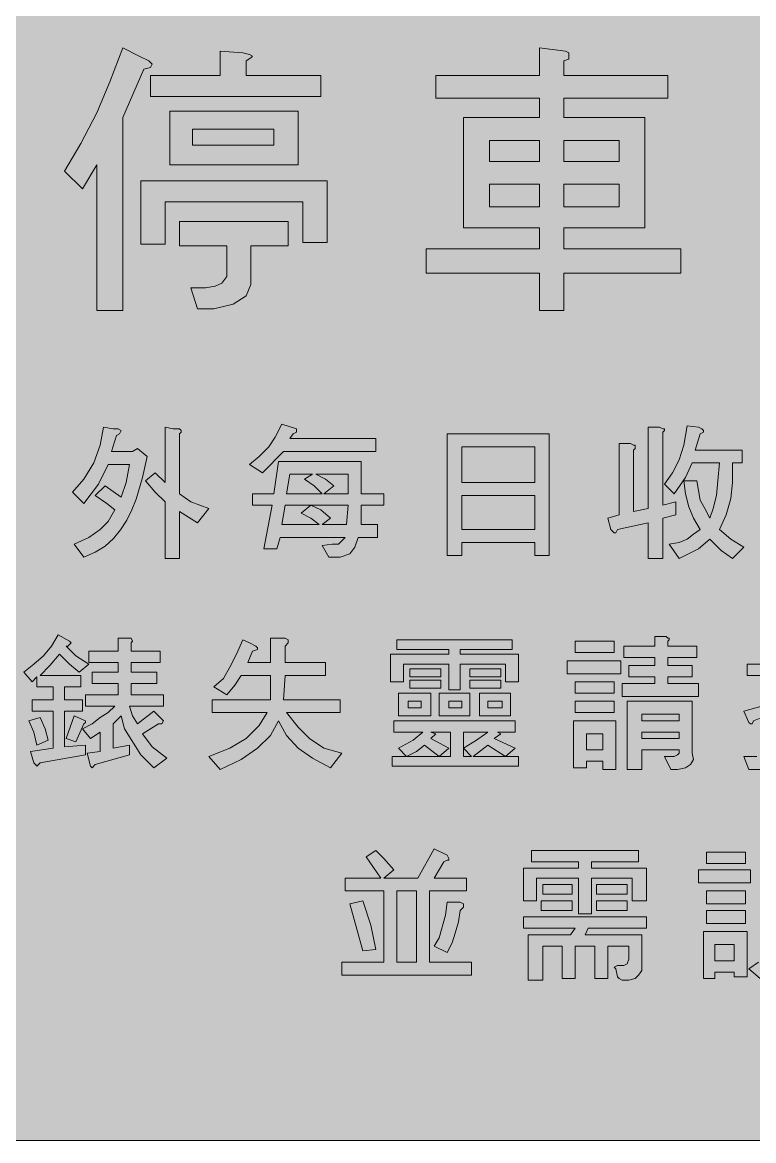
# Model space of a CAD drawing. Header units: metres. Extents: x 10 to 559, y 12 to 260.
# Drawn here: x 172.6 to 253.8, y 12.1 to 136.2 of the extents above; entities that cross this region are included whole.
import ezdxf

# ---------------------------------------------------------------- set-up
doc = ezdxf.new("R2010")
doc.units = ezdxf.units.M
doc.layers.add('FILL_BLACK_000000', color=7, linetype='Continuous', true_color=0x000000)
doc.layers.add('FILL_YELLOW_FFFF00', color=7, linetype='Continuous', true_color=0xffff00)

msp = doc.modelspace()

# ---------------------------------------------------------------- hatches: boundary and pattern name
at = {"layer": 'FILL_BLACK_000000', "true_color": 0x000000}
h = msp.add_hatch(color=7, dxfattribs=at)
h.dxf.hatch_style = 1
h.paths.add_polyline_path([(186.66, 131.94), (187.02, 131.58), (186.84, 131.22), (186.12, 131.04), (183.78, 125.64), (183.78, 104.22), (180.9, 104.22), (180.9, 120.42), (179.28, 117.72), (177.3, 119.7), (179.1, 122.76), (180.9, 126.18), (182.34, 129.6), (183.78, 133.38), (185.58, 132.48), (186.66, 131.94)])
h = msp.add_hatch(color=7, dxfattribs=at)
h.dxf.hatch_style = 1
h.paths.add_polyline_path([(197.1, 132.84), (197.82, 132.66), (198.18, 132.48), (198, 132.3), (197.46, 131.94), (197.46, 130.32), (205.74, 130.32), (205.74, 127.98), (186.84, 127.98), (186.84, 130.32), (194.58, 130.32), (194.58, 133.02), (197.1, 132.84)])
h = msp.add_hatch(color=7, dxfattribs=at)
h.dxf.hatch_style = 1
h.paths.add_polyline_path([(233.28, 132.12), (232.74, 131.94), (232.74, 130.32), (244.26, 130.32), (244.26, 127.8), (232.74, 127.8), (232.74, 125.64), (241.74, 125.64), (241.74, 113.4), (232.74, 113.4), (232.74, 111.06), (245.7, 111.06), (245.7, 108.36), (232.74, 108.36), (232.74, 104.22), (230.04, 104.22), (230.04, 108.36), (217.44, 108.36), (217.44, 111.06), (230.04, 111.06), (230.04, 113.4), (221.58, 113.4), (221.58, 125.64), (230.04, 125.64), (230.04, 127.8), (218.52, 127.8), (218.52, 130.32), (230.04, 130.32), (230.04, 133.38), (232.92, 133.02), (233.28, 132.84), (233.28, 132.12)])
h.paths.add_polyline_path([(230.04, 120.78), (230.04, 123.12), (224.46, 123.12), (224.46, 120.78), (230.04, 120.78)], flags=16)
h.paths.add_polyline_path([(224.46, 115.74), (230.04, 115.74), (230.04, 118.26), (224.46, 118.26), (224.46, 115.74)], flags=16)
h.paths.add_polyline_path([(232.74, 123.12), (232.74, 120.78), (238.86, 120.78), (238.86, 123.12), (232.74, 123.12)], flags=16)
h.paths.add_polyline_path([(238.86, 118.26), (232.74, 118.26), (232.74, 115.74), (238.86, 115.74), (238.86, 118.26)], flags=16)
h = msp.add_hatch(color=7, dxfattribs=at)
h.dxf.hatch_style = 1
h.paths.add_polyline_path([(203.22, 120.42), (189, 120.42), (189, 126.36), (203.22, 126.36), (203.22, 120.42)])
h.paths.add_polyline_path([(200.52, 124.38), (191.52, 124.38), (191.52, 122.58), (200.52, 122.58), (200.52, 124.38)], flags=16)
h = msp.add_hatch(color=7, dxfattribs=at)
h.dxf.hatch_style = 1
h.paths.add_polyline_path([(206.46, 118.62), (206.46, 111.78), (203.76, 111.78), (203.76, 116.28), (188.46, 116.28), (188.46, 111.6), (185.76, 111.6), (185.76, 118.62), (206.46, 118.62)])
h = msp.add_hatch(color=7, dxfattribs=at)
h.dxf.hatch_style = 1
h.paths.add_polyline_path([(202.14, 114.12), (202.14, 111.42), (198, 111.42), (198, 107.1), (197.46, 105.84), (196.02, 104.94), (193.86, 104.4), (192.06, 104.4), (191.34, 106.74), (192.96, 106.74), (194.04, 106.92), (194.76, 107.28), (195.3, 108), (195.3, 111.42), (190.08, 111.42), (190.08, 114.12), (202.14, 114.12)])
h = msp.add_hatch(color=7, dxfattribs=at)
h.dxf.hatch_style = 1
h.paths.add_polyline_path([(183.24, 91.08), (183.6, 90.9), (183.42, 90.54), (183.06, 90.36), (182.52, 88.56), (184.86, 88.56), (185.4, 88.92), (186.48, 88.02), (185.94, 85.68), (185.24, 83.27), (184.77, 82.08), (184.2, 80.94), (183.53, 79.88), (182.73, 78.92), (181.8, 78.08), (180.72, 77.4), (179.46, 76.86), (178.38, 78.3), (180, 79.02), (181.26, 79.92), (182.16, 80.82), (182.88, 82.08), (181.98, 82.8), (180.72, 83.7), (181.8, 84.78), (183.6, 83.52), (184.14, 85.14), (184.5, 87.12), (182.16, 87.12), (181.08, 84.96), (179.46, 82.8), (178.2, 84.06), (179.46, 85.5), (180.54, 87.3), (181.26, 89.28), (181.62, 91.26), (182.7, 91.08), (183.24, 91.08)])
h = msp.add_hatch(color=7, dxfattribs=at)
h.dxf.hatch_style = 1
h.paths.add_polyline_path([(190.08, 91.08), (190.26, 90.9), (190.26, 90.72), (190.08, 90.54), (190.08, 83.88), (191.34, 82.98), (193.32, 82.26), (192.06, 80.64), (190.08, 81.9), (190.08, 76.68), (188.46, 76.68), (188.46, 82.98), (187.38, 84.06), (186.3, 85.32), (187.38, 86.22), (188.46, 85.14), (188.46, 91.26), (189.36, 91.08), (190.08, 91.08)])
h = msp.add_hatch(color=7, dxfattribs=at)
h.dxf.hatch_style = 1
h.paths.add_polyline_path([(198.9, 88.02), (199.98, 89.1), (200.7, 90.18), (201.42, 91.62), (203.04, 91.08), (203.04, 90.72), (202.68, 90.54), (202.32, 90), (211.86, 90), (211.86, 88.56), (201.6, 88.56), (199.26, 86.22), (197.82, 87.12), (198.9, 88.02)])
h = msp.add_hatch(color=7, dxfattribs=at)
h.dxf.hatch_style = 1
h.paths.add_polyline_path([(238.86, 81.54), (238.86, 89.46), (240.12, 89.46), (240.48, 89.28), (240.66, 89.28), (240.66, 88.92), (240.48, 88.74), (240.48, 81.9), (242.1, 82.26), (242.1, 91.26), (243.36, 91.26), (243.72, 91.08), (243.9, 91.08), (243.9, 90.9), (243.72, 90.72), (243.72, 82.62), (245.16, 82.98), (245.16, 81.54), (243.72, 81.18), (243.72, 76.68), (242.1, 76.68), (242.1, 80.64), (238.68, 79.92), (238.5, 79.56), (238.32, 79.56), (238.14, 79.74), (237.96, 79.92), (237.6, 81.18), (238.86, 81.54)])
h = msp.add_hatch(color=7, dxfattribs=at)
h.dxf.hatch_style = 1
h.paths.add_polyline_path([(244.8, 86.22), (245.52, 87.66), (246.06, 89.28), (246.42, 91.44), (247.68, 91.26), (248.04, 91.08), (248.22, 90.9), (248.22, 90.72), (247.86, 90.54), (247.32, 88.74), (252.54, 88.74), (252.54, 87.3), (251.46, 87.3), (251.46, 85.14), (251.28, 83.34), (250.74, 81.54), (250.02, 79.92), (251.28, 78.84), (252.72, 77.94), (251.46, 76.68), (250.2, 77.58), (248.94, 78.84), (247.68, 77.76), (245.52, 76.68), (244.44, 78.3), (245.52, 78.48), (246.42, 78.84), (247.14, 79.38), (247.86, 79.92), (247.14, 81.18), (246.6, 82.44), (246.24, 83.88), (246.06, 85.32), (247.5, 85.32), (247.86, 83.16), (248.4, 82.26), (248.94, 81.18), (249.3, 82.26), (249.66, 83.7), (249.84, 85.32), (250.02, 87.3), (246.96, 87.3), (246.24, 85.68), (244.98, 83.88), (243.9, 84.96), (244.8, 86.22)])
h = msp.add_hatch(color=7, dxfattribs=at)
h.dxf.hatch_style = 1
h.paths.add_polyline_path([(231.12, 77.04), (229.5, 77.04), (229.5, 78.48), (221.4, 78.48), (221.4, 77.04), (219.78, 77.04), (219.78, 90.54), (231.12, 90.54), (231.12, 77.04)])
h.paths.add_polyline_path([(221.4, 83.7), (221.4, 79.92), (229.5, 79.92), (229.5, 83.7), (221.4, 83.7)], flags=16)
h.paths.add_polyline_path([(229.5, 89.1), (221.4, 89.1), (221.4, 85.14), (229.5, 85.14), (229.5, 89.1)], flags=16)
h = msp.add_hatch(color=7, dxfattribs=at)
h.dxf.hatch_style = 1
h.paths.add_polyline_path([(212.76, 83.88), (212.76, 82.62), (210.24, 82.62), (210.24, 80.46), (212.04, 80.46), (212.04, 79.02), (209.88, 79.02), (209.52, 77.94), (208.98, 77.22), (207.9, 76.86), (206.64, 76.86), (205.92, 78.12), (207, 78.3), (207.72, 78.3), (208.44, 79.02), (201.24, 79.02), (200.88, 77.76), (199.44, 77.76), (200.34, 82.62), (198.18, 82.62), (198.18, 83.88), (200.52, 83.88), (201.06, 87.48), (210.24, 87.48), (210.24, 83.88), (212.76, 83.88)])
h.paths.add_polyline_path([(208.8, 86.04), (205.2, 86.04), (206.28, 85.5), (207.18, 84.78), (206.1, 83.88), (208.8, 83.88), (208.8, 86.04)], flags=16)
h.paths.add_polyline_path([(204.84, 86.04), (202.32, 86.04), (201.96, 83.88), (205.92, 83.88), (205.02, 84.78), (203.94, 85.5), (204.84, 86.04)], flags=16)
h.paths.add_polyline_path([(205.92, 80.46), (208.62, 80.46), (208.8, 82.62), (204.66, 82.62), (205.74, 82.08), (206.82, 81.18), (205.92, 80.46)], flags=16)
h.paths.add_polyline_path([(201.78, 82.62), (201.42, 80.46), (205.56, 80.46), (204.66, 81.18), (203.58, 81.72), (204.66, 82.62), (201.78, 82.62)], flags=16)
h = msp.add_hatch(color=7, dxfattribs=at)
h.dxf.hatch_style = 1
h.paths.add_polyline_path([(173.88, 64.98), (174.96, 65.88), (175.86, 66.96), (176.58, 68.22), (177.84, 67.5), (178.02, 67.32), (177.66, 66.96), (177.48, 66.96), (178.56, 65.88), (180, 64.98), (178.92, 64.08), (177.84, 64.98), (176.76, 66.06), (175.68, 64.8), (174.6, 63.72), (179.1, 63.72), (179.1, 62.46), (177.3, 62.46), (177.3, 61.02), (179.28, 61.02), (179.28, 59.76), (177.3, 59.76), (177.3, 55.8), (179.64, 55.98), (179.64, 54.9), (174.6, 54), (174.42, 53.82), (174.24, 53.64), (174.06, 53.82), (173.88, 54), (173.52, 55.26), (176.04, 55.62), (176.04, 59.76), (173.7, 59.76), (173.7, 61.02), (176.04, 61.02), (176.04, 62.46), (174.24, 62.46), (174.24, 63.54), (173.7, 63), (172.8, 64.08), (173.88, 64.98)])
h = msp.add_hatch(color=7, dxfattribs=at)
h.dxf.hatch_style = 1
h.paths.add_polyline_path([(183.24, 66.42), (183.24, 67.86), (184.68, 67.86), (184.86, 67.5), (184.68, 67.32), (184.68, 66.42), (187.92, 66.42), (187.92, 65.16), (184.68, 65.16), (184.68, 64.08), (187.56, 64.08), (187.56, 62.82), (184.68, 62.82), (184.68, 61.56), (188.28, 61.56), (188.28, 60.3), (184.5, 60.3), (184.86, 59.22), (185.4, 58.32), (187.2, 59.76), (188.28, 58.68), (188.1, 58.32), (187.74, 58.32), (185.94, 57.24), (187.02, 55.8), (188.64, 54.54), (187.2, 53.46), (185.76, 54.9), (183.96, 57.78), (183.6, 59.22), (182.7, 58.32), (182.7, 55.62), (184.5, 55.98), (184.5, 54.9), (180.72, 53.82), (180.36, 53.46), (180.18, 53.64), (179.82, 55.08), (181.26, 55.26), (181.26, 57.42), (180.18, 56.7), (179.28, 57.78), (180.36, 58.32), (181.26, 59.04), (182.16, 59.58), (182.88, 60.3), (179.64, 60.3), (179.64, 61.56), (183.24, 61.56), (183.24, 62.82), (180.36, 62.82), (180.36, 64.08), (183.24, 64.08), (183.24, 65.16), (180, 65.16), (180, 66.42), (183.24, 66.42)])
h = msp.add_hatch(color=7, dxfattribs=at)
h.dxf.hatch_style = 1
h.paths.add_polyline_path([(198.54, 66.96), (198.72, 66.78), (198.72, 66.6), (198.18, 66.42), (197.64, 65.16), (200.16, 65.16), (200.16, 67.86), (201.78, 67.86), (202.14, 67.68), (202.14, 67.32), (201.78, 66.96), (201.78, 65.16), (206.28, 65.16), (206.28, 63.72), (201.78, 63.72), (201.6, 61.02), (207.9, 61.02), (207.9, 59.58), (201.96, 59.58), (203.22, 57.96), (204.48, 56.7), (206.1, 55.62), (208.08, 55.08), (206.82, 53.46), (204.84, 54.54), (203.22, 55.62), (201.96, 57.06), (201.06, 58.68), (200.16, 57.06), (198.72, 55.62), (196.92, 54.36), (194.58, 53.28), (193.32, 54.72), (195.66, 55.62), (197.46, 56.7), (198.9, 58.14), (199.8, 59.58), (193.68, 59.58), (193.68, 61.02), (200.16, 61.02), (200.16, 63.72), (196.92, 63.72), (196.2, 62.64), (195.3, 61.56), (193.86, 62.46), (194.94, 63.36), (195.66, 64.62), (196.38, 66.06), (197.1, 67.68), (197.82, 67.32), (198.54, 66.96)])
h = msp.add_hatch(color=7, dxfattribs=at)
h.dxf.hatch_style = 1
h.paths.add_polyline_path([(226.98, 67.68), (226.98, 66.6), (221.22, 66.6), (221.22, 66.06), (227.7, 66.06), (227.7, 63), (226.26, 63), (226.26, 64.98), (221.22, 64.98), (221.22, 62.1), (219.96, 62.1), (219.96, 64.98), (214.92, 64.98), (214.92, 63), (213.48, 63), (213.48, 66.06), (219.96, 66.06), (219.96, 66.6), (214.2, 66.6), (214.2, 67.68), (226.98, 67.68)])
h = msp.add_hatch(color=7, dxfattribs=at)
h.dxf.hatch_style = 1
h.paths.add_polyline_path([(238.32, 67.5), (238.32, 66.24), (234, 66.24), (234, 67.5), (238.32, 67.5)])
h = msp.add_hatch(color=7, dxfattribs=at)
h.dxf.hatch_style = 1
h.paths.add_polyline_path([(239.4, 66.96), (242.82, 66.96), (242.82, 68.04), (244.08, 68.04), (244.26, 67.86), (244.44, 67.86), (244.44, 67.68), (244.26, 67.5), (244.26, 66.96), (247.5, 66.96), (247.5, 65.7), (244.26, 65.7), (244.26, 64.8), (246.96, 64.8), (246.96, 63.54), (244.26, 63.54), (244.26, 62.82), (247.68, 62.82), (247.68, 61.38), (239.22, 61.38), (239.22, 62.82), (242.82, 62.82), (242.82, 63.54), (239.94, 63.54), (239.94, 64.8), (242.82, 64.8), (242.82, 65.7), (239.4, 65.7), (239.4, 66.96)])
h = msp.add_hatch(color=7, dxfattribs=at)
h.dxf.hatch_style = 1
h.paths.add_polyline_path([(255.96, 67.86), (256.32, 67.86), (256.32, 67.5), (256.14, 67.14), (256.14, 64.98), (257.22, 64.98), (257.22, 63.72), (256.14, 63.72), (256.14, 60.84), (257.4, 61.38), (257.4, 60.12), (256.14, 59.58), (256.14, 55.08), (255.96, 54.36), (255.78, 53.82), (255.24, 53.46), (254.52, 53.28), (253.26, 53.28), (252.72, 54.72), (254.16, 54.72), (254.52, 54.9), (254.7, 55.44), (254.7, 59.04), (253.8, 58.68), (253.62, 58.32), (253.44, 58.32), (253.26, 58.5), (252.72, 59.76), (254.7, 60.3), (254.7, 63.72), (253.08, 63.72), (253.08, 64.98), (254.7, 64.98), (254.7, 68.04), (255.96, 67.86)])
h = msp.add_hatch(color=7, dxfattribs=at)
h.dxf.hatch_style = 1
h.paths.add_polyline_path([(239.04, 65.34), (239.04, 63.9), (233.1, 63.9), (233.1, 65.34), (239.04, 65.34)])
h = msp.add_hatch(color=7, dxfattribs=at)
h.dxf.hatch_style = 1
h.paths.add_polyline_path([(219.06, 64.44), (219.06, 63.54), (215.64, 63.54), (215.64, 64.44), (219.06, 64.44)])
h = msp.add_hatch(color=7, dxfattribs=at)
h.dxf.hatch_style = 1
h.paths.add_polyline_path([(225.72, 64.44), (225.72, 63.54), (222.3, 63.54), (222.3, 64.44), (225.72, 64.44)])
h = msp.add_hatch(color=7, dxfattribs=at)
h.dxf.hatch_style = 1
h.paths.add_polyline_path([(219.06, 63.18), (219.06, 62.28), (215.64, 62.28), (215.64, 63.18), (219.06, 63.18)])
h = msp.add_hatch(color=7, dxfattribs=at)
h.dxf.hatch_style = 1
h.paths.add_polyline_path([(225.72, 63.18), (225.72, 62.28), (222.3, 62.28), (222.3, 63.18), (225.72, 63.18)])
h = msp.add_hatch(color=7, dxfattribs=at)
h.dxf.hatch_style = 1
h.paths.add_polyline_path([(238.32, 63), (238.32, 61.74), (234, 61.74), (234, 63), (238.32, 63)])
h = msp.add_hatch(color=7, dxfattribs=at)
h.dxf.hatch_style = 1
h.paths.add_polyline_path([(217.98, 59.22), (214.38, 59.22), (214.38, 61.74), (217.98, 61.74), (217.98, 59.22)])
h.paths.add_polyline_path([(216.9, 60.84), (215.46, 60.84), (215.46, 60.12), (216.9, 60.12), (216.9, 60.84)], flags=16)
h = msp.add_hatch(color=7, dxfattribs=at)
h.dxf.hatch_style = 1
h.paths.add_polyline_path([(222.3, 59.22), (218.88, 59.22), (218.88, 61.74), (222.3, 61.74), (222.3, 59.22)])
h.paths.add_polyline_path([(221.4, 60.84), (219.96, 60.84), (219.96, 60.12), (221.4, 60.12), (221.4, 60.84)], flags=16)
h = msp.add_hatch(color=7, dxfattribs=at)
h.dxf.hatch_style = 1
h.paths.add_polyline_path([(226.8, 59.22), (223.38, 59.22), (223.38, 61.74), (226.8, 61.74), (226.8, 59.22)])
h.paths.add_polyline_path([(225.9, 60.84), (224.28, 60.84), (224.28, 60.12), (225.9, 60.12), (225.9, 60.84)], flags=16)
h = msp.add_hatch(color=7, dxfattribs=at)
h.dxf.hatch_style = 1
h.paths.add_polyline_path([(238.32, 60.84), (238.32, 59.58), (234, 59.58), (234, 60.84), (238.32, 60.84)])
h = msp.add_hatch(color=7, dxfattribs=at)
h.dxf.hatch_style = 1
h.paths.add_polyline_path([(246.96, 55.08), (247.14, 54.36), (246.78, 53.82), (246.24, 53.46), (245.34, 53.28), (244.62, 53.28), (243.9, 54.72), (244.98, 54.72), (245.34, 54.9), (245.52, 55.08), (245.52, 55.44), (241.38, 55.44), (241.38, 53.28), (239.76, 53.28), (239.76, 60.84), (246.96, 60.84), (246.96, 55.08)])
h.paths.add_polyline_path([(241.38, 59.4), (241.38, 58.68), (245.52, 58.68), (245.52, 59.4), (241.38, 59.4)], flags=16)
h.paths.add_polyline_path([(245.52, 57.42), (241.38, 57.42), (241.38, 56.7), (245.52, 56.7), (245.52, 57.42)], flags=16)
h = msp.add_hatch(color=7, dxfattribs=at)
h.dxf.hatch_style = 1
h.paths.add_polyline_path([(175.14, 57.78), (175.5, 56.52), (174.24, 55.98), (173.88, 57.42), (173.34, 58.68), (174.6, 59.04), (175.14, 57.78)])
h = msp.add_hatch(color=7, dxfattribs=at)
h.dxf.hatch_style = 1
h.paths.add_polyline_path([(178.38, 59.22), (179.64, 58.68), (179.64, 58.5), (179.46, 58.32), (178.56, 56.34), (177.48, 56.7), (178.38, 59.22)])
h = msp.add_hatch(color=7, dxfattribs=at)
h.dxf.hatch_style = 1
h.paths.add_polyline_path([(215.28, 54.72), (214.38, 55.62), (216, 56.52), (217.08, 57.42), (213.84, 57.42), (213.84, 58.68), (227.34, 58.68), (227.34, 57.42), (225.36, 57.42), (225.72, 57.24), (225, 56.7), (227.34, 55.62), (226.26, 54.72), (227.7, 54.72), (227.7, 53.64), (213.66, 53.64), (213.66, 54.72), (215.28, 54.72)])
h.paths.add_polyline_path([(218.88, 54.72), (217.26, 55.98), (216.36, 55.26), (215.28, 54.72), (218.88, 54.72)], flags=16)
h.paths.add_polyline_path([(220.14, 54.72), (220.14, 57.42), (217.98, 57.42), (218.52, 57.24), (217.98, 56.7), (219.96, 55.62), (218.88, 54.72), (220.14, 54.72)], flags=16)
h.paths.add_polyline_path([(224.28, 55.98), (222.66, 54.72), (226.26, 54.72), (224.28, 55.98)], flags=16)
h.paths.add_polyline_path([(221.58, 54.72), (222.48, 54.72), (221.58, 55.62), (221.58, 54.72)], flags=16)
h.paths.add_polyline_path([(223.02, 56.52), (224.28, 57.42), (221.58, 57.42), (221.58, 55.62), (223.02, 56.52)], flags=16)
h = msp.add_hatch(color=7, dxfattribs=at)
h.dxf.hatch_style = 1
h.paths.add_polyline_path([(238.5, 58.68), (238.5, 53.28), (237.06, 53.28), (237.06, 54.18), (235.26, 54.18), (235.26, 53.46), (233.82, 53.46), (233.82, 58.68), (238.5, 58.68)])
h.paths.add_polyline_path([(237.06, 57.24), (235.26, 57.24), (235.26, 55.44), (237.06, 55.44), (237.06, 57.24)], flags=16)
h = msp.add_hatch(color=7, dxfattribs=at)
h.dxf.hatch_style = 1
h.paths.add_polyline_path([(210.78, 43.56), (211.86, 44.28), (212.76, 43.38), (213.84, 42.12), (212.76, 41.22), (216.54, 41.22), (218.34, 44.46), (219.78, 43.74), (219.96, 43.38), (219.96, 43.2), (219.78, 43.2), (219.42, 43.02), (218.34, 41.22), (221.94, 41.22), (221.94, 39.78), (217.8, 39.78), (217.8, 31.86), (222.48, 31.86), (222.48, 30.42), (208.08, 30.42), (208.08, 31.86), (212.76, 31.86), (212.76, 39.78), (208.44, 39.78), (208.44, 41.22), (212.4, 41.22), (210.78, 43.56)])
h.paths.add_polyline_path([(216.36, 39.78), (214.2, 39.78), (214.2, 31.86), (216.36, 31.86), (216.36, 39.78)], flags=16)
h = msp.add_hatch(color=7, dxfattribs=at)
h.dxf.hatch_style = 1
h.paths.add_polyline_path([(241.92, 42.3), (241.92, 38.7), (240.3, 38.7), (240.3, 41.22), (235.8, 41.22), (235.8, 37.26), (234.36, 37.26), (234.36, 41.22), (229.68, 41.22), (229.68, 38.7), (228.24, 38.7), (228.24, 42.3), (234.36, 42.3), (234.36, 43.02), (229.14, 43.02), (229.14, 44.28), (241.02, 44.28), (241.02, 43.02), (235.8, 43.02), (235.8, 42.3), (241.92, 42.3)])
h = msp.add_hatch(color=7, dxfattribs=at)
h.dxf.hatch_style = 1
h.paths.add_polyline_path([(252.9, 44.1), (252.9, 42.84), (248.58, 42.84), (248.58, 44.1), (252.9, 44.1)])
h = msp.add_hatch(color=7, dxfattribs=at)
h.dxf.hatch_style = 1
h.paths.add_polyline_path([(253.44, 42.12), (253.44, 40.68), (247.68, 40.68), (247.68, 42.12), (253.44, 42.12)])
h = msp.add_hatch(color=7, dxfattribs=at)
h.dxf.hatch_style = 1
h.paths.add_polyline_path([(261, 41.04), (261, 35.82), (259.38, 35.82), (259.38, 31.68), (259.74, 31.5), (260.1, 31.5), (260.64, 31.68), (260.82, 31.86), (261.18, 32.4), (261.18, 33.12), (262.62, 32.76), (262.44, 31.68), (262.08, 30.96), (261.54, 30.42), (260.64, 30.24), (259.2, 30.24), (258.66, 30.42), (258.12, 30.78), (257.94, 31.5), (257.94, 35.82), (256.86, 35.82), (256.68, 34.2), (256.32, 32.58), (255.6, 31.32), (254.52, 30.06), (253.26, 31.14), (254.34, 31.86), (254.88, 33.12), (255.24, 34.38), (255.42, 35.82), (254.16, 35.82), (254.16, 41.04), (261, 41.04)])
h.paths.add_polyline_path([(259.56, 39.6), (255.6, 39.6), (255.6, 37.08), (259.56, 37.08), (259.56, 39.6)], flags=16)
h = msp.add_hatch(color=7, dxfattribs=at)
h.dxf.hatch_style = 1
h.paths.add_polyline_path([(233.64, 40.5), (233.64, 39.42), (230.4, 39.42), (230.4, 40.5), (233.64, 40.5)])
h = msp.add_hatch(color=7, dxfattribs=at)
h.dxf.hatch_style = 1
h.paths.add_polyline_path([(239.76, 40.5), (239.76, 39.42), (236.34, 39.42), (236.34, 40.5), (239.76, 40.5)])
h = msp.add_hatch(color=7, dxfattribs=at)
h.dxf.hatch_style = 1
h.paths.add_polyline_path([(252.9, 39.78), (252.9, 38.34), (248.58, 38.34), (248.58, 39.78), (252.9, 39.78)])
h = msp.add_hatch(color=7, dxfattribs=at)
h.dxf.hatch_style = 1
h.paths.add_polyline_path([(211.32, 36), (211.86, 33.3), (210.42, 33.12), (208.98, 38.34), (210.42, 38.7), (211.32, 36)])
h = msp.add_hatch(color=7, dxfattribs=at)
h.dxf.hatch_style = 1
h.paths.add_polyline_path([(218.88, 34.56), (219.6, 37.08), (219.78, 38.52), (221.22, 38.52), (221.58, 38.34), (221.58, 37.98), (221.22, 37.62), (221.04, 36.36), (220.68, 35.1), (220.32, 34.02), (219.78, 32.94), (218.34, 33.66), (218.88, 34.56)])
h = msp.add_hatch(color=7, dxfattribs=at)
h.dxf.hatch_style = 1
h.paths.add_polyline_path([(233.64, 38.7), (233.64, 37.62), (230.22, 37.62), (230.22, 38.7), (233.64, 38.7)])
h = msp.add_hatch(color=7, dxfattribs=at)
h.dxf.hatch_style = 1
h.paths.add_polyline_path([(239.76, 38.7), (239.76, 37.62), (236.34, 37.62), (236.34, 38.7), (239.76, 38.7)])
h = msp.add_hatch(color=7, dxfattribs=at)
h.dxf.hatch_style = 1
h.paths.add_polyline_path([(252.9, 37.62), (252.9, 36.18), (248.58, 36.18), (248.58, 37.62), (252.9, 37.62)])
h = msp.add_hatch(color=7, dxfattribs=at)
h.dxf.hatch_style = 1
h.paths.add_polyline_path([(241.92, 35.64), (235.44, 35.64), (235.08, 34.92), (241.38, 34.92), (241.38, 30.96), (241.02, 30.42), (240.66, 30.06), (239.94, 29.88), (239.22, 29.88), (238.86, 30.06), (238.68, 30.24), (238.5, 31.14), (238.32, 31.32), (238.68, 31.5), (239.4, 31.5), (239.76, 31.68), (239.94, 32.22), (239.94, 33.66), (237.6, 33.66), (237.6, 30.06), (236.16, 30.06), (236.16, 33.66), (234, 33.66), (234, 30.06), (232.56, 30.06), (232.56, 33.66), (230.4, 33.66), (230.4, 29.88), (228.78, 29.88), (228.78, 34.92), (233.46, 34.92), (234, 35.64), (228.24, 35.64), (228.24, 36.9), (241.92, 36.9), (241.92, 35.64)])
h = msp.add_hatch(color=7, dxfattribs=at)
h.dxf.hatch_style = 1
h.paths.add_polyline_path([(253.08, 35.28), (253.08, 30.24), (251.64, 30.24), (251.64, 30.78), (249.48, 30.78), (249.48, 30.06), (248.22, 30.06), (248.22, 35.28), (253.08, 35.28)])
h.paths.add_polyline_path([(251.64, 33.84), (249.48, 33.84), (249.48, 32.04), (251.64, 32.04), (251.64, 33.84)], flags=16)
at = {"layer": 'FILL_YELLOW_FFFF00', "true_color": 0xffff00}
h = msp.add_hatch(color=7, dxfattribs=at)
h.dxf.hatch_style = 1
h.paths.add_polyline_path([(553.76, 259.97), (555.08, 259.58), (556.32, 258.96), (557.46, 258.12), (558.3, 256.98), (558.92, 255.74), (559.31, 254.42), (559.44, 253.08), (559.44, 19.26), (559.31, 17.91), (558.9, 16.56), (558.25, 15.32), (557.46, 14.22), (556.29, 13.28), (555.01, 12.6), (553.69, 12.2), (552.42, 12.06), (17.28, 12.06), (16.04, 12.2), (14.78, 12.6), (13.56, 13.28), (12.42, 14.22), (11.48, 15.36), (10.8, 16.61), (10.4, 17.92), (10.26, 19.26), (10.26, 253.08), (10.4, 254.41), (10.8, 255.6), (11.48, 256.93), (12.42, 258.12), (13.52, 259.07), (14.76, 259.74), (16.09, 260.06), (17.28, 260.1), (552.42, 260.1), (553.76, 259.97)])

# ---------------------------------------------------------------- linework, layer by layer
at = {"layer": 'FILL_BLACK_000000', "lineweight": 0, "true_color": 0x000000}
for points in [[(186.66, 131.94), (187.02, 131.58), (186.84, 131.22), (186.12, 131.04), (183.78, 125.64), (183.78, 104.22), (180.9, 104.22), (180.9, 120.42), (179.28, 117.72), (177.3, 119.7), (179.1, 122.76), (180.9, 126.18), (182.34, 129.6), (183.78, 133.38), (185.58, 132.48)], [(197.1, 132.84), (197.82, 132.66), (198.18, 132.48), (198, 132.3), (197.46, 131.94), (197.46, 130.32), (205.74, 130.32), (205.74, 127.98), (186.84, 127.98), (186.84, 130.32), (194.58, 130.32), (194.58, 133.02)], [(233.28, 132.12), (232.74, 131.94), (232.74, 130.32), (244.26, 130.32), (244.26, 127.8), (232.74, 127.8), (232.74, 125.64), (241.74, 125.64), (241.74, 113.4), (232.74, 113.4), (232.74, 111.06), (245.7, 111.06), (245.7, 108.36), (232.74, 108.36), (232.74, 104.22), (230.04, 104.22), (230.04, 108.36), (217.44, 108.36), (217.44, 111.06), (230.04, 111.06), (230.04, 113.4), (221.58, 113.4), (221.58, 125.64), (230.04, 125.64), (230.04, 127.8), (218.52, 127.8), (218.52, 130.32), (230.04, 130.32), (230.04, 133.38), (232.92, 133.02), (233.28, 132.84)], [(203.22, 120.42), (189, 120.42), (189, 126.36), (203.22, 126.36)], [(200.52, 124.38), (191.52, 124.38), (191.52, 122.58), (200.52, 122.58)], [(230.04, 120.78), (230.04, 123.12), (224.46, 123.12), (224.46, 120.78)], [(232.74, 123.12), (232.74, 120.78), (238.86, 120.78), (238.86, 123.12)], [(206.46, 118.62), (206.46, 111.78), (203.76, 111.78), (203.76, 116.28), (188.46, 116.28), (188.46, 111.6), (185.76, 111.6), (185.76, 118.62)], [(224.46, 115.74), (230.04, 115.74), (230.04, 118.26), (224.46, 118.26)], [(238.86, 118.26), (232.74, 118.26), (232.74, 115.74), (238.86, 115.74)], [(202.14, 114.12), (202.14, 111.42), (198, 111.42), (198, 107.1), (197.46, 105.84), (196.02, 104.94), (193.86, 104.4), (192.06, 104.4), (191.34, 106.74), (192.96, 106.74), (194.04, 106.92), (194.76, 107.28), (195.3, 108), (195.3, 111.42), (190.08, 111.42), (190.08, 114.12)], [(183.24, 91.08), (183.6, 90.9), (183.42, 90.54), (183.06, 90.36), (182.52, 88.56), (184.86, 88.56), (185.4, 88.92), (186.48, 88.02), (185.94, 85.68), (185.24, 83.27), (184.77, 82.08), (184.2, 80.94), (183.53, 79.88), (182.73, 78.92), (181.8, 78.08), (180.72, 77.4), (179.46, 76.86), (178.38, 78.3), (180, 79.02), (181.26, 79.92), (182.16, 80.82), (182.88, 82.08), (181.98, 82.8), (180.72, 83.7), (181.8, 84.78), (183.6, 83.52), (184.14, 85.14), (184.5, 87.12), (182.16, 87.12), (181.08, 84.96), (179.46, 82.8), (178.2, 84.06), (179.46, 85.5), (180.54, 87.3), (181.26, 89.28), (181.62, 91.26), (182.7, 91.08)], [(190.08, 91.08), (190.26, 90.9), (190.26, 90.72), (190.08, 90.54), (190.08, 83.88), (191.34, 82.98), (193.32, 82.26), (192.06, 80.64), (190.08, 81.9), (190.08, 76.68), (188.46, 76.68), (188.46, 82.98), (187.38, 84.06), (186.3, 85.32), (187.38, 86.22), (188.46, 85.14), (188.46, 91.26), (189.36, 91.08)], [(198.9, 88.02), (199.98, 89.1), (200.7, 90.18), (201.42, 91.62), (203.04, 91.08), (203.04, 90.72), (202.68, 90.54), (202.32, 90), (211.86, 90), (211.86, 88.56), (201.6, 88.56), (199.26, 86.22), (197.82, 87.12)], [(238.86, 81.54), (238.86, 89.46), (240.12, 89.46), (240.48, 89.28), (240.66, 89.28), (240.66, 88.92), (240.48, 88.74), (240.48, 81.9), (242.1, 82.26), (242.1, 91.26), (243.36, 91.26), (243.72, 91.08), (243.9, 91.08), (243.9, 90.9), (243.72, 90.72), (243.72, 82.62), (245.16, 82.98), (245.16, 81.54), (243.72, 81.18), (243.72, 76.68), (242.1, 76.68), (242.1, 80.64), (238.68, 79.92), (238.5, 79.56), (238.32, 79.56), (238.14, 79.74), (237.96, 79.92), (237.6, 81.18)], [(244.8, 86.22), (245.52, 87.66), (246.06, 89.28), (246.42, 91.44), (247.68, 91.26), (248.04, 91.08), (248.22, 90.9), (248.22, 90.72), (247.86, 90.54), (247.32, 88.74), (252.54, 88.74), (252.54, 87.3), (251.46, 87.3), (251.46, 85.14), (251.28, 83.34), (250.74, 81.54), (250.02, 79.92), (251.28, 78.84), (252.72, 77.94), (251.46, 76.68), (250.2, 77.58), (248.94, 78.84), (247.68, 77.76), (245.52, 76.68), (244.44, 78.3), (245.52, 78.48), (246.42, 78.84), (247.14, 79.38), (247.86, 79.92), (247.14, 81.18), (246.6, 82.44), (246.24, 83.88), (246.06, 85.32), (247.5, 85.32), (247.86, 83.16), (248.4, 82.26), (248.94, 81.18), (249.3, 82.26), (249.66, 83.7), (249.84, 85.32), (250.02, 87.3), (246.96, 87.3), (246.24, 85.68), (244.98, 83.88), (243.9, 84.96)], [(231.12, 77.04), (229.5, 77.04), (229.5, 78.48), (221.4, 78.48), (221.4, 77.04), (219.78, 77.04), (219.78, 90.54), (231.12, 90.54)], [(229.5, 89.1), (221.4, 89.1), (221.4, 85.14), (229.5, 85.14)], [(212.76, 83.88), (212.76, 82.62), (210.24, 82.62), (210.24, 80.46), (212.04, 80.46), (212.04, 79.02), (209.88, 79.02), (209.52, 77.94), (208.98, 77.22), (207.9, 76.86), (206.64, 76.86), (205.92, 78.12), (207, 78.3), (207.72, 78.3), (208.44, 79.02), (201.24, 79.02), (200.88, 77.76), (199.44, 77.76), (200.34, 82.62), (198.18, 82.62), (198.18, 83.88), (200.52, 83.88), (201.06, 87.48), (210.24, 87.48), (210.24, 83.88)], [(204.84, 86.04), (202.32, 86.04), (201.96, 83.88), (205.92, 83.88), (205.02, 84.78), (203.94, 85.5)], [(208.8, 86.04), (205.2, 86.04), (206.28, 85.5), (207.18, 84.78), (206.1, 83.88), (208.8, 83.88)], [(221.4, 83.7), (221.4, 79.92), (229.5, 79.92), (229.5, 83.7)], [(201.78, 82.62), (201.42, 80.46), (205.56, 80.46), (204.66, 81.18), (203.58, 81.72), (204.66, 82.62)], [(205.92, 80.46), (208.62, 80.46), (208.8, 82.62), (204.66, 82.62), (205.74, 82.08), (206.82, 81.18)], [(173.88, 64.98), (174.96, 65.88), (175.86, 66.96), (176.58, 68.22), (177.84, 67.5), (178.02, 67.32), (177.66, 66.96), (177.48, 66.96), (178.56, 65.88), (180, 64.98), (178.92, 64.08), (177.84, 64.98), (176.76, 66.06), (175.68, 64.8), (174.6, 63.72), (179.1, 63.72), (179.1, 62.46), (177.3, 62.46), (177.3, 61.02), (179.28, 61.02), (179.28, 59.76), (177.3, 59.76), (177.3, 55.8), (179.64, 55.98), (179.64, 54.9), (174.6, 54), (174.42, 53.82), (174.24, 53.64), (174.06, 53.82), (173.88, 54), (173.52, 55.26), (176.04, 55.62), (176.04, 59.76), (173.7, 59.76), (173.7, 61.02), (176.04, 61.02), (176.04, 62.46), (174.24, 62.46), (174.24, 63.54), (173.7, 63), (172.8, 64.08)], [(183.24, 66.42), (183.24, 67.86), (184.68, 67.86), (184.86, 67.5), (184.68, 67.32), (184.68, 66.42), (187.92, 66.42), (187.92, 65.16), (184.68, 65.16), (184.68, 64.08), (187.56, 64.08), (187.56, 62.82), (184.68, 62.82), (184.68, 61.56), (188.28, 61.56), (188.28, 60.3), (184.5, 60.3), (184.86, 59.22), (185.4, 58.32), (187.2, 59.76), (188.28, 58.68), (188.1, 58.32), (187.74, 58.32), (185.94, 57.24), (187.02, 55.8), (188.64, 54.54), (187.2, 53.46), (185.76, 54.9), (183.96, 57.78), (183.6, 59.22), (182.7, 58.32), (182.7, 55.62), (184.5, 55.98), (184.5, 54.9), (180.72, 53.82), (180.36, 53.46), (180.18, 53.64), (179.82, 55.08), (181.26, 55.26), (181.26, 57.42), (180.18, 56.7), (179.28, 57.78), (180.36, 58.32), (181.26, 59.04), (182.16, 59.58), (182.88, 60.3), (179.64, 60.3), (179.64, 61.56), (183.24, 61.56), (183.24, 62.82), (180.36, 62.82), (180.36, 64.08), (183.24, 64.08), (183.24, 65.16), (180, 65.16), (180, 66.42)], [(198.54, 66.96), (198.72, 66.78), (198.72, 66.6), (198.18, 66.42), (197.64, 65.16), (200.16, 65.16), (200.16, 67.86), (201.78, 67.86), (202.14, 67.68), (202.14, 67.32), (201.78, 66.96), (201.78, 65.16), (206.28, 65.16), (206.28, 63.72), (201.78, 63.72), (201.6, 61.02), (207.9, 61.02), (207.9, 59.58), (201.96, 59.58), (203.22, 57.96), (204.48, 56.7), (206.1, 55.62), (208.08, 55.08), (206.82, 53.46), (204.84, 54.54), (203.22, 55.62), (201.96, 57.06), (201.06, 58.68), (200.16, 57.06), (198.72, 55.62), (196.92, 54.36), (194.58, 53.28), (193.32, 54.72), (195.66, 55.62), (197.46, 56.7), (198.9, 58.14), (199.8, 59.58), (193.68, 59.58), (193.68, 61.02), (200.16, 61.02), (200.16, 63.72), (196.92, 63.72), (196.2, 62.64), (195.3, 61.56), (193.86, 62.46), (194.94, 63.36), (195.66, 64.62), (196.38, 66.06), (197.1, 67.68), (197.82, 67.32)], [(226.98, 67.68), (226.98, 66.6), (221.22, 66.6), (221.22, 66.06), (227.7, 66.06), (227.7, 63), (226.26, 63), (226.26, 64.98), (221.22, 64.98), (221.22, 62.1), (219.96, 62.1), (219.96, 64.98), (214.92, 64.98), (214.92, 63), (213.48, 63), (213.48, 66.06), (219.96, 66.06), (219.96, 66.6), (214.2, 66.6), (214.2, 67.68)], [(238.32, 67.5), (238.32, 66.24), (234, 66.24), (234, 67.5)], [(239.4, 66.96), (242.82, 66.96), (242.82, 68.04), (244.08, 68.04), (244.26, 67.86), (244.44, 67.86), (244.44, 67.68), (244.26, 67.5), (244.26, 66.96), (247.5, 66.96), (247.5, 65.7), (244.26, 65.7), (244.26, 64.8), (246.96, 64.8), (246.96, 63.54), (244.26, 63.54), (244.26, 62.82), (247.68, 62.82), (247.68, 61.38), (239.22, 61.38), (239.22, 62.82), (242.82, 62.82), (242.82, 63.54), (239.94, 63.54), (239.94, 64.8), (242.82, 64.8), (242.82, 65.7), (239.4, 65.7)], [(239.04, 65.34), (239.04, 63.9), (233.1, 63.9), (233.1, 65.34)], [(219.06, 64.44), (219.06, 63.54), (215.64, 63.54), (215.64, 64.44)], [(225.72, 64.44), (225.72, 63.54), (222.3, 63.54), (222.3, 64.44)], [(219.06, 63.18), (219.06, 62.28), (215.64, 62.28), (215.64, 63.18)], [(225.72, 63.18), (225.72, 62.28), (222.3, 62.28), (222.3, 63.18)], [(238.32, 63), (238.32, 61.74), (234, 61.74), (234, 63)], [(217.98, 59.22), (214.38, 59.22), (214.38, 61.74), (217.98, 61.74)], [(216.9, 60.84), (215.46, 60.84), (215.46, 60.12), (216.9, 60.12)], [(222.3, 59.22), (218.88, 59.22), (218.88, 61.74), (222.3, 61.74)], [(221.4, 60.84), (219.96, 60.84), (219.96, 60.12), (221.4, 60.12)], [(226.8, 59.22), (223.38, 59.22), (223.38, 61.74), (226.8, 61.74)], [(225.9, 60.84), (224.28, 60.84), (224.28, 60.12), (225.9, 60.12)], [(238.32, 60.84), (238.32, 59.58), (234, 59.58), (234, 60.84)], [(246.96, 55.08), (247.14, 54.36), (246.78, 53.82), (246.24, 53.46), (245.34, 53.28), (244.62, 53.28), (243.9, 54.72), (244.98, 54.72), (245.34, 54.9), (245.52, 55.08), (245.52, 55.44), (241.38, 55.44), (241.38, 53.28), (239.76, 53.28), (239.76, 60.84), (246.96, 60.84)], [(175.14, 57.78), (175.5, 56.52), (174.24, 55.98), (173.88, 57.42), (173.34, 58.68), (174.6, 59.04)], [(178.38, 59.22), (179.64, 58.68), (179.64, 58.5), (179.46, 58.32), (178.56, 56.34), (177.48, 56.7)], [(215.28, 54.72), (214.38, 55.62), (216, 56.52), (217.08, 57.42), (213.84, 57.42), (213.84, 58.68), (227.34, 58.68), (227.34, 57.42), (225.36, 57.42), (225.72, 57.24), (225, 56.7), (227.34, 55.62), (226.26, 54.72), (227.7, 54.72), (227.7, 53.64), (213.66, 53.64), (213.66, 54.72)], [(238.5, 58.68), (238.5, 53.28), (237.06, 53.28), (237.06, 54.18), (235.26, 54.18), (235.26, 53.46), (233.82, 53.46), (233.82, 58.68)], [(241.38, 59.4), (241.38, 58.68), (245.52, 58.68), (245.52, 59.4)], [(220.14, 54.72), (220.14, 57.42), (217.98, 57.42), (218.52, 57.24), (217.98, 56.7), (219.96, 55.62), (218.88, 54.72)], [(223.02, 56.52), (224.28, 57.42), (221.58, 57.42), (221.58, 55.62)], [(237.06, 57.24), (235.26, 57.24), (235.26, 55.44), (237.06, 55.44)], [(245.52, 57.42), (241.38, 57.42), (241.38, 56.7), (245.52, 56.7)], [(218.88, 54.72), (217.26, 55.98), (216.36, 55.26), (215.28, 54.72)], [(224.28, 55.98), (222.66, 54.72), (226.26, 54.72)], [(221.58, 54.72), (222.48, 54.72), (221.58, 55.62)], [(210.78, 43.56), (211.86, 44.28), (212.76, 43.38), (213.84, 42.12), (212.76, 41.22), (216.54, 41.22), (218.34, 44.46), (219.78, 43.74), (219.96, 43.38), (219.96, 43.2), (219.78, 43.2), (219.42, 43.02), (218.34, 41.22), (221.94, 41.22), (221.94, 39.78), (217.8, 39.78), (217.8, 31.86), (222.48, 31.86), (222.48, 30.42), (208.08, 30.42), (208.08, 31.86), (212.76, 31.86), (212.76, 39.78), (208.44, 39.78), (208.44, 41.22), (212.4, 41.22)], [(241.92, 42.3), (241.92, 38.7), (240.3, 38.7), (240.3, 41.22), (235.8, 41.22), (235.8, 37.26), (234.36, 37.26), (234.36, 41.22), (229.68, 41.22), (229.68, 38.7), (228.24, 38.7), (228.24, 42.3), (234.36, 42.3), (234.36, 43.02), (229.14, 43.02), (229.14, 44.28), (241.02, 44.28), (241.02, 43.02), (235.8, 43.02), (235.8, 42.3)], [(252.9, 44.1), (252.9, 42.84), (248.58, 42.84), (248.58, 44.1)], [(253.44, 42.12), (253.44, 40.68), (247.68, 40.68), (247.68, 42.12)], [(216.36, 39.78), (214.2, 39.78), (214.2, 31.86), (216.36, 31.86)], [(233.64, 40.5), (233.64, 39.42), (230.4, 39.42), (230.4, 40.5)], [(239.76, 40.5), (239.76, 39.42), (236.34, 39.42), (236.34, 40.5)], [(252.9, 39.78), (252.9, 38.34), (248.58, 38.34), (248.58, 39.78)], [(211.32, 36), (211.86, 33.3), (210.42, 33.12), (208.98, 38.34), (210.42, 38.7)], [(218.88, 34.56), (219.6, 37.08), (219.78, 38.52), (221.22, 38.52), (221.58, 38.34), (221.58, 37.98), (221.22, 37.62), (221.04, 36.36), (220.68, 35.1), (220.32, 34.02), (219.78, 32.94), (218.34, 33.66)], [(233.64, 38.7), (233.64, 37.62), (230.22, 37.62), (230.22, 38.7)], [(239.76, 38.7), (239.76, 37.62), (236.34, 37.62), (236.34, 38.7)], [(252.9, 37.62), (252.9, 36.18), (248.58, 36.18), (248.58, 37.62)], [(241.92, 35.64), (235.44, 35.64), (235.08, 34.92), (241.38, 34.92), (241.38, 30.96), (241.02, 30.42), (240.66, 30.06), (239.94, 29.88), (239.22, 29.88), (238.86, 30.06), (238.68, 30.24), (238.5, 31.14), (238.32, 31.32), (238.68, 31.5), (239.4, 31.5), (239.76, 31.68), (239.94, 32.22), (239.94, 33.66), (237.6, 33.66), (237.6, 30.06), (236.16, 30.06), (236.16, 33.66), (234, 33.66), (234, 30.06), (232.56, 30.06), (232.56, 33.66), (230.4, 33.66), (230.4, 29.88), (228.78, 29.88), (228.78, 34.92), (233.46, 34.92), (234, 35.64), (228.24, 35.64), (228.24, 36.9), (241.92, 36.9)], [(253.08, 35.28), (253.08, 30.24), (251.64, 30.24), (251.64, 30.78), (249.48, 30.78), (249.48, 30.06), (248.22, 30.06), (248.22, 35.28)], [(251.64, 33.84), (249.48, 33.84), (249.48, 32.04), (251.64, 32.04)]]:
    msp.add_lwpolyline(points, close=True, dxfattribs=at)
for points in [[(254.7, 63.72), (253.08, 63.72), (253.08, 64.98), (254.7, 64.98)], [(254.7, 59.04), (253.8, 58.68), (253.62, 58.32), (253.44, 58.32), (253.26, 58.5), (252.72, 59.76), (254.7, 60.3)], [(254.52, 53.28), (253.26, 53.28), (252.72, 54.72), (254.16, 54.72)], [(254.52, 30.06), (253.26, 31.14), (254.34, 31.86)]]:
    msp.add_lwpolyline(points, dxfattribs=at)
at = {"layer": 'FILL_YELLOW_FFFF00', "lineweight": 0, "true_color": 0xffff00}
msp.add_lwpolyline([(552.42, 12.06), (17.28, 12.06), (16.04, 12.2), (14.78, 12.6), (13.56, 13.28), (12.42, 14.22), (11.48, 15.36), (10.8, 16.61), (10.4, 17.92), (10.26, 19.26), (10.26, 253.08), (10.4, 254.41), (10.8, 255.6), (11.48, 256.93), (12.42, 258.12), (13.52, 259.07), (14.76, 259.74), (16.09, 260.06), (17.28, 260.1), (552.42, 260.1)], dxfattribs=at)

doc.saveas('drawing.dxf')
